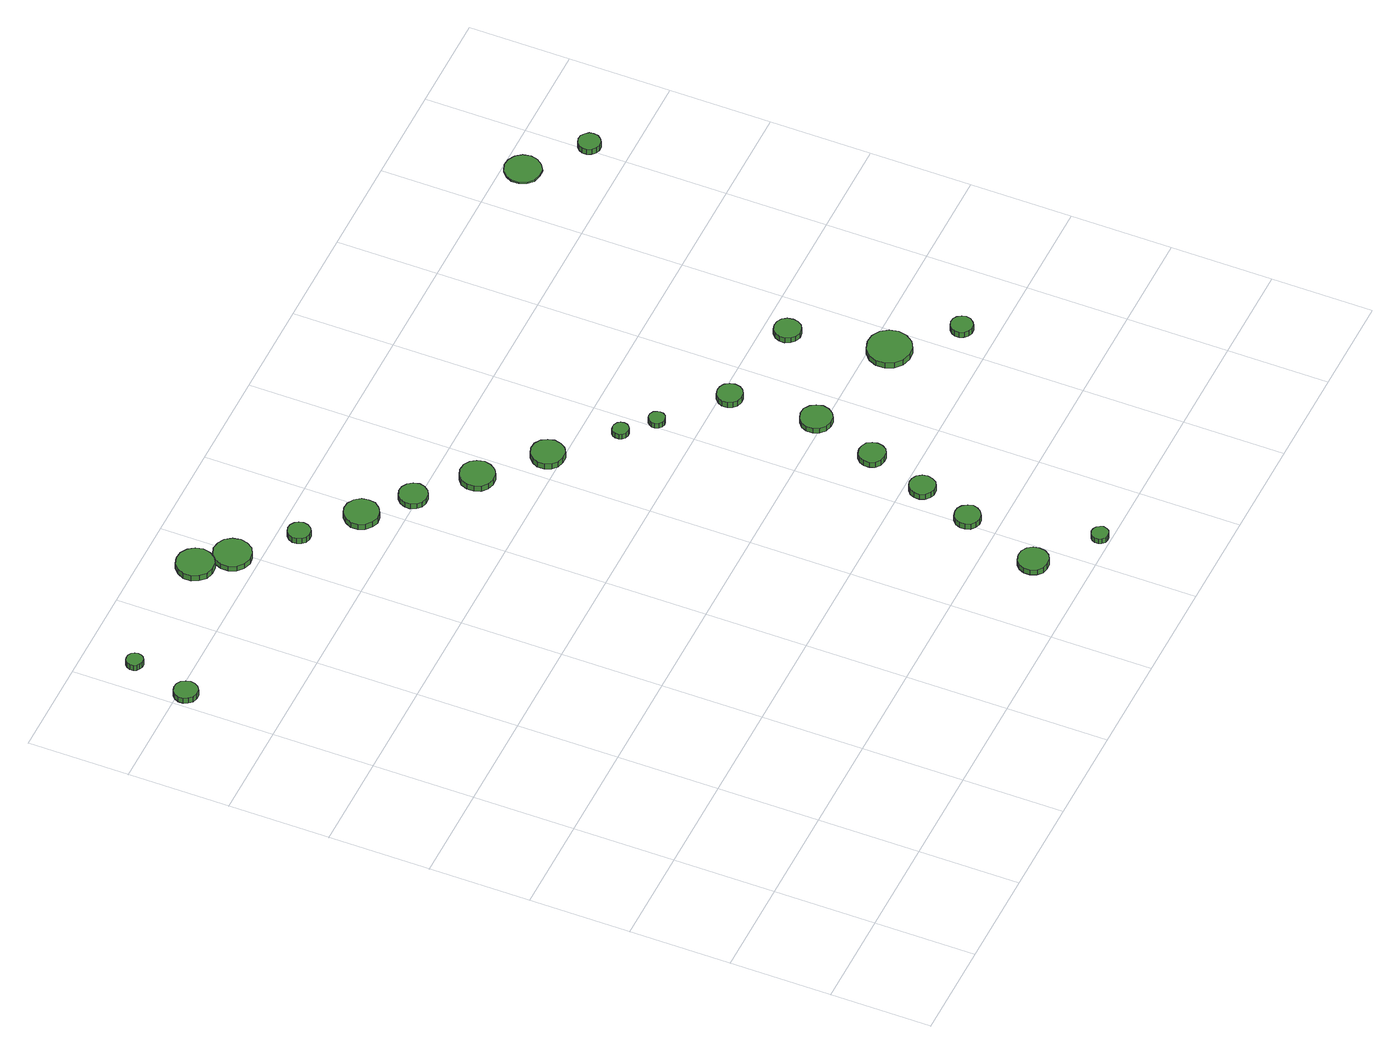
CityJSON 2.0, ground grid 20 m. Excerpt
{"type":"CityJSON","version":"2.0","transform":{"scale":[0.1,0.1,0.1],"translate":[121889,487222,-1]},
"CityObjects":{
"tree1":{"type":"SolitaryVegetationObject","attributes":{"function":"something"},"geometry":[{"type":"MultiSurface","lod":"1","boundaries":[[[0,1,2,3,4,5,6,7,8,9,10,11,12,13,14]],[[15,16,17,18,19,20,21,22,23,24,25,26,27,28,29]],[[0,29,28,1]],[[1,28,27,2]],[[2,27,26,3]],[[3,26,25,4]],[[4,25,24,5]],[[5,24,23,6]],[[6,23,22,7]],[[7,22,21,8]],[[8,21,20,9]],[[9,20,19,10]],[[10,19,18,11]],[[11,18,17,12]],[[12,17,16,13]],[[13,16,15,14]],[[14,15,29,0]]]}]},
"tree2":{"type":"SolitaryVegetationObject","attributes":{"function":"something"},"geometry":[{"type":"MultiSurface","lod":"1","boundaries":[[[30,31,32,33,34,35,36,37,38,39,40,41,42,43,44]],[[45,46,47,48,49,50,51,52,53,54,55,56,57,58,59]],[[30,59,58,31]],[[31,58,57,32]],[[32,57,56,33]],[[33,56,55,34]],[[34,55,54,35]],[[35,54,53,36]],[[36,53,52,37]],[[37,52,51,38]],[[38,51,50,39]],[[39,50,49,40]],[[40,49,48,41]],[[41,48,47,42]],[[42,47,46,43]],[[43,46,45,44]],[[44,45,59,30]]]}]},
"tree3":{"type":"SolitaryVegetationObject","attributes":{"function":"something"},"geometry":[{"type":"MultiSurface","lod":"1","boundaries":[[[60,61,62,63,64,65,66,67,68,69,70,71,72,73,74]],[[75,76,77,78,79,80,81,82,83,84,85,86,87,88,89]],[[60,89,88,61]],[[61,88,87,62]],[[62,87,86,63]],[[63,86,85,64]],[[64,85,84,65]],[[65,84,83,66]],[[66,83,82,67]],[[67,82,81,68]],[[68,81,80,69]],[[69,80,79,70]],[[70,79,78,71]],[[71,78,77,72]],[[72,77,76,73]],[[73,76,75,74]],[[74,75,89,60]]]}]},
"tree4":{"type":"SolitaryVegetationObject","attributes":{"function":"something"},"geometry":[{"type":"MultiSurface","lod":"1","boundaries":[[[90,91,92,93,94,95,96,97,98,99,100,101,102,103,104]],[[105,106,107,108,109,110,111,112,113,114,115,116,117,118,119]],[[90,119,118,91]],[[91,118,117,92]],[[92,117,116,93]],[[93,116,115,94]],[[94,115,114,95]],[[95,114,113,96]],[[96,113,112,97]],[[97,112,111,98]],[[98,111,110,99]],[[99,110,109,100]],[[100,109,108,101]],[[101,108,107,102]],[[102,107,106,103]],[[103,106,105,104]],[[104,105,119,90]]]}]},
"tree5":{"type":"SolitaryVegetationObject","attributes":{"function":"something"},"geometry":[{"type":"MultiSurface","lod":"1","boundaries":[[[120,121,122,123,124,125,126,127,128,129,130,131,132,133,134]],[[135,136,137,138,139,140,141,142,143,144,145,146,147,148,149]],[[120,149,148,121]],[[121,148,147,122]],[[122,147,146,123]],[[123,146,145,124]],[[124,145,144,125]],[[125,144,143,126]],[[126,143,142,127]],[[127,142,141,128]],[[128,141,140,129]],[[129,140,139,130]],[[130,139,138,131]],[[131,138,137,132]],[[132,137,136,133]],[[133,136,135,134]],[[134,135,149,120]]]}]},
"tree6":{"type":"SolitaryVegetationObject","attributes":{"function":"something"},"geometry":[{"type":"MultiSurface","lod":"1","boundaries":[[[150,151,152,153,154,155,156,157,158,159,160,161,162,163,164]],[[165,166,167,168,169,170,171,172,173,174,175,176,177,178,179]],[[150,179,178,151]],[[151,178,177,152]],[[152,177,176,153]],[[153,176,175,154]],[[154,175,174,155]],[[155,174,173,156]],[[156,173,172,157]],[[157,172,171,158]],[[158,171,170,159]],[[159,170,169,160]],[[160,169,168,161]],[[161,168,167,162]],[[162,167,166,163]],[[163,166,165,164]],[[164,165,179,150]]]}]},
"tree7":{"type":"SolitaryVegetationObject","attributes":{"function":"something"},"geometry":[{"type":"MultiSurface","lod":"1","boundaries":[[[180,181,182,183,184,185,186,187,188,189,190,191,192,193,194]],[[195,196,197,198,199,200,201,202,203,204,205,206,207,208,209]],[[180,209,208,181]],[[181,208,207,182]],[[182,207,206,183]],[[183,206,205,184]],[[184,205,204,185]],[[185,204,203,186]],[[186,203,202,187]],[[187,202,201,188]],[[188,201,200,189]],[[189,200,199,190]],[[190,199,198,191]],[[191,198,197,192]],[[192,197,196,193]],[[193,196,195,194]],[[194,195,209,180]]]}]},
"tree8":{"type":"SolitaryVegetationObject","attributes":{"function":"something"},"geometry":[{"type":"MultiSurface","lod":"1","boundaries":[[[210,211,212,213,214,215,216,217,218,219,220,221,222,223,224]],[[225,226,227,228,229,230,231,232,233,234,235,236,237,238,239]],[[210,239,238,211]],[[211,238,237,212]],[[212,237,236,213]],[[213,236,235,214]],[[214,235,234,215]],[[215,234,233,216]],[[216,233,232,217]],[[217,232,231,218]],[[218,231,230,219]],[[219,230,229,220]],[[220,229,228,221]],[[221,228,227,222]],[[222,227,226,223]],[[223,226,225,224]],[[224,225,239,210]]]}]},
"tree9":{"type":"SolitaryVegetationObject","attributes":{"function":"something"},"geometry":[{"type":"MultiSurface","lod":"1","boundaries":[[[240,241,242,243,244,245,246,247,248,249,250,251,252,253,254]],[[255,256,257,258,259,260,261,262,263,264,265,266,267,268,269]],[[240,269,268,241]],[[241,268,267,242]],[[242,267,266,243]],[[243,266,265,244]],[[244,265,264,245]],[[245,264,263,246]],[[246,263,262,247]],[[247,262,261,248]],[[248,261,260,249]],[[249,260,259,250]],[[250,259,258,251]],[[251,258,257,252]],[[252,257,256,253]],[[253,256,255,254]],[[254,255,269,240]]]}]},
"tree10":{"type":"SolitaryVegetationObject","attributes":{"function":"something"},"geometry":[{"type":"MultiSurface","lod":"1","boundaries":[[[270,271,272,273,274,275,276,277,278,279,280,281,282,283,284]],[[285,286,287,288,289,290,291,292,293,294,295,296,297,298,299]],[[270,299,298,271]],[[271,298,297,272]],[[272,297,296,273]],[[273,296,295,274]],[[274,295,294,275]],[[275,294,293,276]],[[276,293,292,277]],[[277,292,291,278]],[[278,291,290,279]],[[279,290,289,280]],[[280,289,288,281]],[[281,288,287,282]],[[282,287,286,283]],[[283,286,285,284]],[[284,285,299,270]]]}]},
"tree11":{"type":"SolitaryVegetationObject","attributes":{"function":"something"},"geometry":[{"type":"MultiSurface","lod":"1","boundaries":[[[300,301,302,303,304,305,306,307,308,309,310,311,312,313,314]],[[315,316,317,318,319,320,321,322,323,324,325,326,327,328,329]],[[300,329,328,301]],[[301,328,327,302]],[[302,327,326,303]],[[303,326,325,304]],[[304,325,324,305]],[[305,324,323,306]],[[306,323,322,307]],[[307,322,321,308]],[[308,321,320,309]],[[309,320,319,310]],[[310,319,318,311]],[[311,318,317,312]],[[312,317,316,313]],[[313,316,315,314]],[[314,315,329,300]]]}]},
"tree12":{"type":"SolitaryVegetationObject","attributes":{"function":"something"},"geometry":[{"type":"MultiSurface","lod":"1","boundaries":[[[330,331,332,333,334,335,336,337,338,339,340,341,342,343,344]],[[345,346,347,348,349,350,351,352,353,354,355,356,357,358,359]],[[330,359,358,331]],[[331,358,357,332]],[[332,357,356,333]],[[333,356,355,334]],[[334,355,354,335]],[[335,354,353,336]],[[336,353,352,337]],[[337,352,351,338]],[[338,351,350,339]],[[339,350,349,340]],[[340,349,348,341]],[[341,348,347,342]],[[342,347,346,343]],[[343,346,345,344]],[[344,345,359,330]]]}]},
"tree13":{"type":"SolitaryVegetationObject","attributes":{"function":"something"},"geometry":[{"type":"MultiSurface","lod":"1","boundaries":[[[360,361,362,363,364,365,366,367,368,369,370,371,372,373,374]],[[375,376,377,378,379,380,381,382,383,384,385,386,387,388,389]],[[360,389,388,361]],[[361,388,387,362]],[[362,387,386,363]],[[363,386,385,364]],[[364,385,384,365]],[[365,384,383,366]],[[366,383,382,367]],[[367,382,381,368]],[[368,381,380,369]],[[369,380,379,370]],[[370,379,378,371]],[[371,378,377,372]],[[372,377,376,373]],[[373,376,375,374]],[[374,375,389,360]]]}]},
"tree14":{"type":"SolitaryVegetationObject","attributes":{"function":"something"},"geometry":[{"type":"MultiSurface","lod":"1","boundaries":[[[390,391,392,393,394,395,396,397,398,399,400,401,402,403,404]],[[405,406,407,408,409,410,411,412,413,414,415,416,417,418,419]],[[390,419,418,391]],[[391,418,417,392]],[[392,417,416,393]],[[393,416,415,394]],[[394,415,414,395]],[[395,414,413,396]],[[396,413,412,397]],[[397,412,411,398]],[[398,411,410,399]],[[399,410,409,400]],[[400,409,408,401]],[[401,408,407,402]],[[402,407,406,403]],[[403,406,405,404]],[[404,405,419,390]]]}]},
"tree15":{"type":"SolitaryVegetationObject","attributes":{"function":"something"},"geometry":[{"type":"MultiSurface","lod":"1","boundaries":[[[420,421,422,423,424,425,426,427,428,429,430,431,432,433,434]],[[435,436,437,438,439,440,441,442,443,444,445,446,447,448,449]],[[420,449,448,421]],[[421,448,447,422]],[[422,447,446,423]],[[423,446,445,424]],[[424,445,444,425]],[[425,444,443,426]],[[426,443,442,427]],[[427,442,441,428]],[[428,441,440,429]],[[429,440,439,430]],[[430,439,438,431]],[[431,438,437,432]],[[432,437,436,433]],[[433,436,435,434]],[[434,435,449,420]]]}]},
"tree16":{"type":"SolitaryVegetationObject","attributes":{"function":"something"},"geometry":[{"type":"MultiSurface","lod":"1","boundaries":[[[450,451,452,453,454,455,456,457,458,459,460,461,462,463,464]],[[465,466,467,468,469,470,471,472,473,474,475,476,477,478,479]],[[450,479,478,451]],[[451,478,477,452]],[[452,477,476,453]],[[453,476,475,454]],[[454,475,474,455]],[[455,474,473,456]],[[456,473,472,457]],[[457,472,471,458]],[[458,471,470,459]],[[459,470,469,460]],[[460,469,468,461]],[[461,468,467,462]],[[462,467,466,463]],[[463,466,465,464]],[[464,465,479,450]]]}]},
"tree17":{"type":"SolitaryVegetationObject","attributes":{"function":"something"},"geometry":[{"type":"MultiSurface","lod":"1","boundaries":[[[480,481,482,483,484,485,486,487,488,489,490,491,492,493,494]],[[495,496,497,498,499,500,501,502,503,504,505,506,507,508,509]],[[480,509,508,481]],[[481,508,507,482]],[[482,507,506,483]],[[483,506,505,484]],[[484,505,504,485]],[[485,504,503,486]],[[486,503,502,487]],[[487,502,501,488]],[[488,501,500,489]],[[489,500,499,490]],[[490,499,498,491]],[[491,498,497,492]],[[492,497,496,493]],[[493,496,495,494]],[[494,495,509,480]]]}]},
"tree18":{"type":"SolitaryVegetationObject","attributes":{"function":"something"},"geometry":[{"type":"MultiSurface","lod":"1","boundaries":[[[510,511,512,513,514,515,516,517,518,519,520,521,522,523,524]],[[525,526,527,528,529,530,531,532,533,534,535,536,537,538,539]],[[510,539,538,511]],[[511,538,537,512]],[[512,537,536,513]],[[513,536,535,514]],[[514,535,534,515]],[[515,534,533,516]],[[516,533,532,517]],[[517,532,531,518]],[[518,531,530,519]],[[519,530,529,520]],[[520,529,528,521]],[[521,528,527,522]],[[522,527,526,523]],[[523,526,525,524]],[[524,525,539,510]]]}]},
"tree19":{"type":"SolitaryVegetationObject","attributes":{"function":"something"},"geometry":[{"type":"MultiSurface","lod":"1","boundaries":[[[540,541,542,543,544,545,546,547,548,549,550,551,552,553,554]],[[555,556,557,558,559,560,561,562,563,564,565,566,567,568,569]],[[540,569,568,541]],[[541,568,567,542]],[[542,567,566,543]],[[543,566,565,544]],[[544,565,564,545]],[[545,564,563,546]],[[546,563,562,547]],[[547,562,561,548]],[[548,561,560,549]],[[549,560,559,550]],[[550,559,558,551]],[[551,558,557,552]],[[552,557,556,553]],[[553,556,555,554]],[[554,555,569,540]]]}]},
"tree20":{"type":"SolitaryVegetationObject","attributes":{"function":"something"},"geometry":[{"type":"MultiSurface","lod":"1","boundaries":[[[570,571,572,573,574,575,576,577,578,579,580,581,582,583,584]],[[585,586,587,588,589,590,591,592,593,594,595,596,597,598,599]],[[570,599,598,571]],[[571,598,597,572]],[[572,597,596,573]],[[573,596,595,574]],[[574,595,594,575]],[[575,594,593,576]],[[576,593,592,577]],[[577,592,591,578]],[[578,591,590,579]],[[579,590,589,580]],[[580,589,588,581]],[[581,588,587,582]],[[582,587,586,583]],[[583,586,585,584]],[[584,585,599,570]]]}]},
"tree21":{"type":"SolitaryVegetationObject","attributes":{"function":"something"},"geometry":[{"type":"MultiSurface","lod":"1","boundaries":[[[600,601,602,603,604,605,606,607,608,609,610,611,612,613,614]],[[615,616,617,618,619,620,621,622,623,624,625,626,627,628,629]],[[600,629,628,601]],[[601,628,627,602]],[[602,627,626,603]],[[603,626,625,604]],[[604,625,624,605]],[[605,624,623,606]],[[606,623,622,607]],[[607,622,621,608]],[[608,621,620,609]],[[609,620,619,610]],[[610,619,618,611]],[[611,618,617,612]],[[612,617,616,613]],[[613,616,615,614]],[[614,615,629,600]]]}]},
"tree22":{"type":"SolitaryVegetationObject","attributes":{"function":"something"},"geometry":[{"type":"MultiSurface","lod":"1","boundaries":[[[630,631,632,633,634,635,636,637,638,639,640,641,642,643,644]],[[645,646,647,648,649,650,651,652,653,654,655,656,657,658,659]],[[630,659,658,631]],[[631,658,657,632]],[[632,657,656,633]],[[633,656,655,634]],[[634,655,654,635]],[[635,654,653,636]],[[636,653,652,637]],[[637,652,651,638]],[[638,651,650,639]],[[639,650,649,640]],[[640,649,648,641]],[[641,648,647,642]],[[642,647,646,643]],[[643,646,645,644]],[[644,645,659,630]]]}]},
"tree23":{"type":"SolitaryVegetationObject","attributes":{"function":"something"},"geometry":[{"type":"MultiSurface","lod":"1","boundaries":[[[660,661,662,663,664,665,666,667,668,669,670,671,672,673,674]],[[675,676,677,678,679,680,681,682,683,684,685,686,687,688,689]],[[660,689,688,661]],[[661,688,687,662]],[[662,687,686,663]],[[663,686,685,664]],[[664,685,684,665]],[[665,684,683,666]],[[666,683,682,667]],[[667,682,681,668]],[[668,681,680,669]],[[669,680,679,670]],[[670,679,678,671]],[[671,678,677,672]],[[672,677,676,673]],[[673,676,675,674]],[[674,675,689,660]]]}]}
},
"vertices":[
[45,1383,30],[43,1392,30],[38,1400,30],[30,1405,30],[20,1406,30],[11,1403,30],[4,1397,30],[0,1388,30],[0,1378,30],[4,1370,30],[11,1363,30],[20,1360,30],[30,1361,30],[38,1366,30],[43,1374,30],[43,1374,17],[38,1366,17],[30,1361,17],[20,1360,17],[11,1363,17],[4,1370,17],[0,1378,17],[0,1388,17],[4,1397,17],[11,1403,17],[20,1406,17],[30,1405,17],[38,1400,17],[43,1392,17],[45,1383,17],
[72,1500,30],[71,1506,30],[67,1512,30],[61,1515,30],[54,1516,30],[48,1514,30],[43,1509,30],[40,1503,30],[40,1496,30],[43,1490,30],[48,1486,30],[54,1484,30],[61,1484,30],[67,1488,30],[71,1493,30],[71,1493,17],[67,1488,17],[61,1484,17],[54,1484,17],[48,1486,17],[43,1490,17],[40,1496,17],[40,1503,17],[43,1509,17],[48,1514,17],[54,1516,17],[61,1515,17],[67,1512,17],[71,1506,17],[72,1500,17],
[366,1499,29],[362,1514,29],[353,1526,29],[340,1534,29],[325,1535,29],[311,1531,29],[300,1520,29],[293,1507,29],[293,1491,29],[300,1478,29],[311,1467,29],[325,1463,29],[340,1464,29],[353,1472,29],[362,1484,29],[362,1484,16],[353,1472,16],[340,1464,16],[325,1463,16],[311,1467,16],[300,1478,16],[293,1491,16],[293,1507,16],[300,1520,16],[311,1531,16],[325,1535,16],[340,1534,16],[353,1526,16],[362,1514,16],[366,1499,16],
[417,1447,27],[414,1462,27],[405,1475,27],[392,1482,27],[377,1484,27],[362,1479,27],[351,1469,27],[345,1455,27],[345,1440,27],[351,1426,27],[362,1416,27],[377,1411,27],[392,1413,27],[405,1420,27],[414,1433,27],[414,1433,15],[405,1420,15],[392,1413,15],[377,1411,15],[362,1416,15],[351,1426,15],[345,1440,15],[345,1455,15],[351,1469,15],[362,1479,15],[377,1484,15],[392,1482,15],[405,1475,15],[414,1462,15],[417,1447,15],
[503,1359,27],[501,1368,27],[496,1375,27],[488,1380,27],[479,1381,27],[470,1378,27],[464,1372,27],[460,1363,27],[460,1354,27],[464,1346,27],[470,1340,27],[479,1337,27],[488,1338,27],[496,1343,27],[501,1350,27],[501,1350,14],[496,1343,14],[488,1338,14],[479,1337,14],[470,1340,14],[464,1346,14],[460,1354,14],[460,1363,14],[464,1372,14],[470,1378,14],[479,1381,14],[488,1380,14],[496,1375,14],[501,1368,14],[503,1359,14],
[603,1274,28],[601,1287,28],[592,1299,28],[580,1306,28],[566,1307,28],[553,1303,28],[543,1293,28],[537,1281,28],[537,1267,28],[543,1254,28],[553,1245,28],[566,1240,28],[580,1242,28],[592,1249,28],[601,1260,28],[601,1260,15],[592,1249,15],[580,1242,15],[566,1240,15],[553,1245,15],[543,1254,15],[537,1267,15],[537,1281,15],[543,1293,15],[553,1303,15],[566,1307,15],[580,1306,15],[592,1299,15],[601,1287,15],[603,1274,15],
[980,102,31],[978,114,31],[971,124,31],[960,130,31],[948,131,31],[936,127,31],[927,119,31],[922,108,31],[922,96,31],[927,84,31],[936,76,31],[948,73,31],[960,74,31],[971,80,31],[978,90,31],[978,90,18],[971,80,18],[960,74,18],[948,73,18],[936,76,18],[927,84,18],[922,96,18],[922,108,18],[927,119,18],[936,127,18],[948,131,18],[960,130,18],[971,124,18],[978,114,18],[980,102,18],
[680,1206,26],[677,1218,26],[670,1227,26],[660,1233,26],[649,1234,26],[638,1230,26],[630,1223,26],[625,1212,26],[625,1201,26],[630,1190,26],[638,1182,26],[649,1179,26],[660,1180,26],[670,1186,26],[677,1195,26],[677,1195,14],[670,1186,14],[660,1180,14],[649,1179,14],[638,1182,14],[630,1190,14],[625,1201,14],[625,1212,14],[630,1223,14],[638,1230,14],[649,1234,14],[660,1233,14],[670,1227,14],[677,1218,14],[680,1206,14],
[1081,19,27],[1079,25,27],[1075,31,27],[1069,34,27],[1062,35,27],[1056,33,27],[1051,28,27],[1048,22,27],[1048,15,27],[1051,9,27],[1056,4,27],[1062,2,27],[1069,3,27],[1075,6,27],[1079,12,27],[1079,12,15],[1075,6,15],[1069,3,15],[1062,2,15],[1056,4,15],[1051,9,15],[1048,15,15],[1048,22,15],[1051,28,15],[1056,33,15],[1062,35,15],[1069,34,15],[1075,31,15],[1079,25,15],[1081,19,15],
[779,1120,27],[776,1134,27],[768,1145,27],[756,1152,27],[742,1153,27],[729,1149,27],[718,1140,27],[713,1127,27],[713,1113,27],[718,1100,27],[729,1091,27],[742,1087,27],[756,1088,27],[768,1095,27],[776,1107,27],[776,1107,14],[768,1095,14],[756,1088,14],[742,1087,14],[729,1091,14],[718,1100,14],[713,1113,14],[713,1127,14],[718,1140,14],[729,1149,14],[742,1153,14],[756,1152,14],[768,1145,14],[776,1134,14],[779,1120,14],
[1032,257,30],[1029,267,30],[1023,276,30],[1014,281,30],[1004,282,30],[994,279,30],[986,272,30],[982,262,30],[982,252,30],[986,242,30],[994,236,30],[1004,232,30],[1014,233,30],[1023,239,30],[1029,247,30],[1029,247,17],[1023,239,17],[1014,233,17],[1004,232,17],[994,236,17],[986,242,17],[982,252,17],[982,262,17],[986,272,17],[994,279,17],[1004,282,17],[1014,281,17],[1023,276,17],[1029,267,17],[1032,257,17],
[881,1025,26],[878,1038,26],[871,1049,26],[859,1056,26],[845,1057,26],[833,1053,26],[823,1044,26],[817,1032,26],[817,1018,26],[823,1006,26],[833,997,26],[845,993,26],[859,994,26],[871,1001,26],[878,1012,26],[878,1012,13],[871,1001,13],[859,994,13],[845,993,13],[833,997,13],[823,1006,13],[817,1018,13],[817,1032,13],[823,1044,13],[833,1053,13],[845,1057,13],[859,1056,13],[871,1049,13],[878,1038,13],[881,1025,13],
[1073,366,24],[1071,376,24],[1065,385,24],[1056,390,24],[1045,391,24],[1036,388,24],[1028,381,24],[1024,371,24],[1024,361,24],[1028,351,24],[1036,344,24],[1045,341,24],[1056,342,24],[1065,347,24],[1071,356,24],[1071,356,11],[1065,347,11],[1056,342,11],[1045,341,11],[1036,344,11],[1028,351,11],[1024,361,11],[1024,371,11],[1028,381,11],[1036,388,11],[1045,391,11],[1056,390,11],[1065,385,11],[1071,376,11],[1073,366,11],
[1114,484,23],[1112,494,23],[1106,503,23],[1096,508,23],[1086,509,23],[1075,506,23],[1067,499,23],[1063,489,23],[1063,478,23],[1067,468,23],[1075,461,23],[1086,458,23],[1096,459,23],[1106,464,23],[1112,473,23],[1112,473,10],[1106,464,10],[1096,459,10],[1086,458,10],[1075,461,10],[1067,468,10],[1063,478,10],[1063,489,10],[1067,499,10],[1075,506,10],[1086,509,10],[1096,508,10],[1106,503,10],[1112,494,10],[1114,484,10],
[973,927,26],[972,934,26],[968,939,26],[962,942,26],[956,943,26],[949,941,26],[944,937,26],[942,931,26],[942,924,26],[944,918,26],[949,914,26],[956,912,26],[962,912,26],[968,916,26],[972,921,26],[972,921,14],[968,916,14],[962,912,14],[956,912,14],[949,914,14],[944,918,14],[942,924,14],[942,931,14],[944,937,14],[949,941,14],[956,943,14],[962,942,14],[968,939,14],[972,934,14],[973,927,14],
[1025,878,26],[1024,884,26],[1020,890,26],[1014,893,26],[1008,894,26],[1001,892,26],[997,887,26],[994,881,26],[994,875,26],[997,869,26],[1001,864,26],[1008,862,26],[1014,863,26],[1020,866,26],[1024,872,26],[1024,872,14],[1020,866,14],[1014,863,14],[1008,862,14],[1001,864,14],[997,869,14],[994,875,14],[994,881,14],[997,887,14],[1001,892,14],[1008,894,14],[1014,893,14],[1020,890,14],[1024,884,14],[1025,878,14],
[1159,612,26],[1156,625,26],[1149,635,26],[1138,642,26],[1125,643,26],[1113,639,26],[1103,630,26],[1098,619,26],[1098,606,26],[1103,594,26],[1113,586,26],[1125,582,26],[1138,583,26],[1149,590,26],[1156,600,26],[1156,600,14],[1149,590,14],[1138,583,14],[1125,582,14],[1113,586,14],[1103,594,14],[1098,606,14],[1098,619,14],[1103,630,14],[1113,639,14],[1125,643,14],[1138,642,14],[1149,635,14],[1156,625,14],[1159,612,14],
[1143,781,28],[1141,791,28],[1135,799,28],[1126,804,28],[1116,805,28],[1106,802,28],[1098,795,28],[1094,786,28],[1094,775,28],[1098,766,28],[1106,759,28],[1116,756,28],[1126,757,28],[1135,762,28],[1141,770,28],[1141,770,15],[1135,762,15],[1126,757,15],[1116,756,15],[1106,759,15],[1098,766,15],[1094,775,15],[1094,786,15],[1098,795,15],[1106,802,15],[1116,805,15],[1126,804,15],[1135,799,15],[1141,791,15],[1143,781,15],
[1388,562,27],[1384,579,27],[1374,594,27],[1358,603,27],[1341,604,27],[1324,599,27],[1310,587,27],[1303,571,27],[1303,553,27],[1310,537,27],[1324,525,27],[1341,520,27],[1358,521,27],[1374,530,27],[1384,545,27],[1384,545,14],[1374,530,14],[1358,521,14],[1341,520,14],[1324,525,14],[1310,537,14],[1303,553,14],[1303,571,14],[1310,587,14],[1324,599,14],[1341,604,14],[1358,603,14],[1374,594,14],[1384,579,14],[1388,562,14],
[1337,750,29],[1335,761,29],[1329,770,29],[1320,775,29],[1309,776,29],[1299,773,29],[1291,766,29],[1286,756,29],[1286,745,29],[1291,735,29],[1299,728,29],[1309,724,29],[1320,726,29],[1329,731,29],[1335,740,29],[1335,740,17],[1329,731,17],[1320,726,17],[1309,724,17],[1299,728,17],[1291,735,17],[1286,745,17],[1286,756,17],[1291,766,17],[1299,773,17],[1309,776,17],[1320,775,17],[1329,770,17],[1335,761,17],[1337,750,17],
[1478,467,21],[1476,475,21],[1470,483,21],[1463,487,21],[1454,488,21],[1445,485,21],[1439,479,21],[1435,471,21],[1435,462,21],[1439,454,21],[1445,448,21],[1454,445,21],[1463,446,21],[1470,451,21],[1476,458,21],[1476,458,8],[1470,451,8],[1463,446,8],[1454,445,8],[1445,448,8],[1439,454,8],[1435,462,8],[1435,471,8],[1439,479,8],[1445,485,8],[1454,488,8],[1463,487,8],[1470,483,8],[1476,475,8],[1478,467,8],
[1542,1363,12],[1539,1378,12],[1530,1390,12],[1517,1397,12],[1503,1399,12],[1488,1394,12],[1477,1384,12],[1471,1371,12],[1471,1356,12],[1477,1342,12],[1488,1332,12],[1503,1328,12],[1517,1329,12],[1530,1337,12],[1539,1349,12],[1539,1349,9],[1530,1337,9],[1517,1329,9],[1503,1328,9],[1488,1332,9],[1477,1342,9],[1471,1356,9],[1471,1371,9],[1477,1384,9],[1488,1394,9],[1503,1399,9],[1517,1397,9],[1530,1390,9],[1539,1378,9],[1542,1363,9],
[1626,1275,28],[1625,1283,28],[1619,1290,28],[1612,1295,28],[1603,1296,28],[1594,1293,28],[1588,1287,28],[1584,1279,28],[1584,1270,28],[1588,1262,28],[1594,1256,28],[1603,1253,28],[1612,1254,28],[1619,1259,28],[1625,1266,28],[1625,1266,15],[1619,1259,15],[1612,1254,15],[1603,1253,15],[1594,1256,15],[1588,1262,15],[1584,1270,15],[1584,1279,15],[1588,1287,15],[1594,1293,15],[1603,1296,15],[1612,1295,15],[1619,1290,15],[1625,1283,15],[1626,1275,15]
]}
